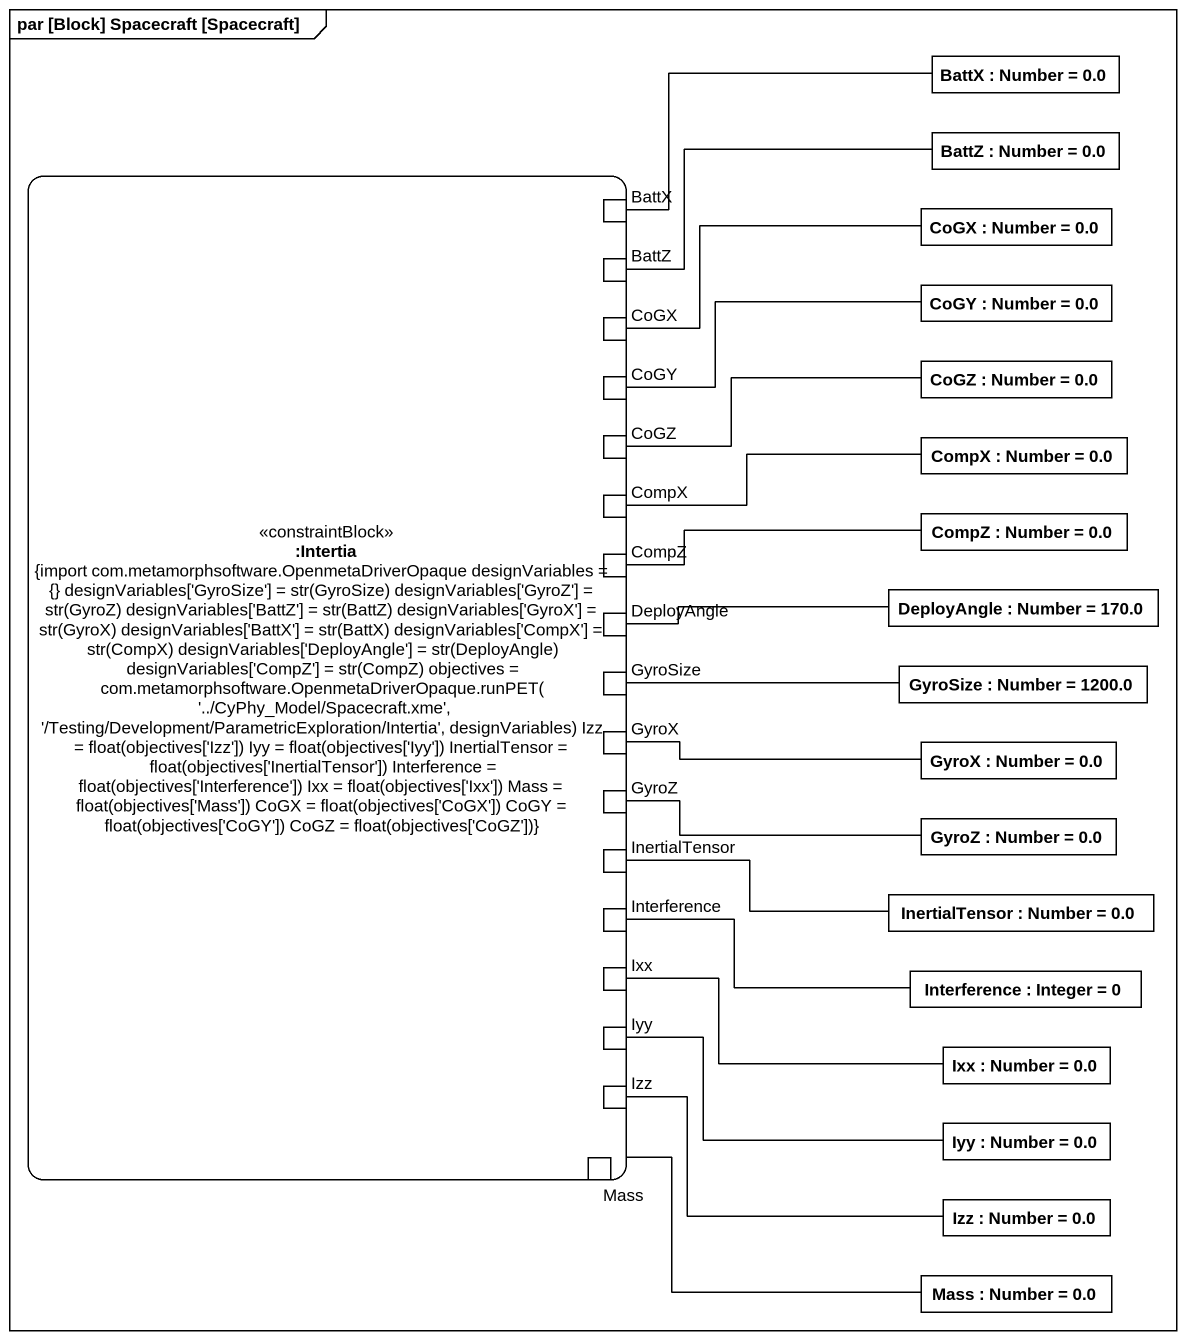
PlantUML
@startuml
mainframe par [Block] Spacecraft [Spacecraft]
rectangle "BattX : Number = 0.0" as BattX
rectangle "BattZ : Number = 0.0" as BattZ
rectangle ":Intertia\n{import com.metamorphsoftware.OpenmetaDriverOpaque designVariables = {} designVariables['GyroSize'] = str(GyroSize) designVariables['GyroZ'] = str(GyroZ) designVariables['BattZ'] = str(BattZ) designVariables['GyroX'] = str(GyroX) designVariables['BattX'] = str(BattX) designVariables['CompX'] = str(CompX) designVariables['DeployAngle'] = str(DeployAngle) designVariables['CompZ'] = str(CompZ) objectives = com.metamorphsoftware.OpenmetaDriverOpaque.runPET( '../CyPhy_Model/Spacecraft.xme', '/Testing/Development/ParametricExploration/Intertia', designVariables) Izz = float(objectives['Izz']) Iyy = float(objectives['Iyy']) InertialTensor = float(objectives['InertialTensor']) Interference = float(objectives['Interference']) Ixx = float(objectives['Ixx']) Mass = float(objectives['Mass']) CoGX = float(objectives['CoGX']) CoGY = float(objectives['CoGY']) CoGZ = float(objectives['CoGZ'])}" as Intertia <<constraintBlock>> {
  port "BattX" as BattX_2
  port "BattZ" as BattZ_2
  port "CoGX" as CoGX_2
  port "CoGY" as CoGY_2
  port "CoGZ" as CoGZ_2
  port CompZ
  port "CompX" as CompX_2
  port DeployAngle
  port GyroSize
  port GyroX
  port GyroZ
  port InertialTensor
  port Interference
  port Ixx
  port Iyy
  port Izz
  port Mass
}
rectangle "CoGX : Number = 0.0" as CoGX
rectangle "CoGY : Number = 0.0" as CoGY
rectangle "CoGZ : Number = 0.0" as CoGZ
rectangle "CompX : Number = 0.0" as CompX
rectangle "CompZ : Number = 0.0" as CompZ_2
rectangle "DeployAngle : Number = 170.0" as DeployAngle_2
rectangle "GyroSize : Number = 1200.0" as GyroSize_2
rectangle "GyroX : Number = 0.0" as GyroX_2
rectangle "GyroZ : Number = 0.0" as GyroZ_2
rectangle "InertialTensor : Number = 0.0" as InertialTensor_2
rectangle "Interference : Integer = 0" as Interference_2
rectangle "Ixx : Number = 0.0" as Ixx_2
rectangle "Iyy : Number = 0.0" as Iyy_2
rectangle "Izz : Number = 0.0" as Izz_2
rectangle "Mass : Number = 0.0" as Mass_2
BattX_2 -right- BattX
BattZ_2 -right- BattZ
CoGX_2 -right- CoGX
CoGY_2 -right- CoGY
CoGZ_2 -right- CoGZ
CompZ -right- CompZ_2
CompX_2 -right- CompX
DeployAngle -right- DeployAngle_2
GyroSize -right- GyroSize_2
GyroX -right- GyroX_2
GyroZ -right- GyroZ_2
InertialTensor -right- InertialTensor_2
Interference -right- Interference_2
Ixx -right- Ixx_2
Iyy -right- Iyy_2
Izz -right- Izz_2
Mass -right- Mass_2
@enduml
